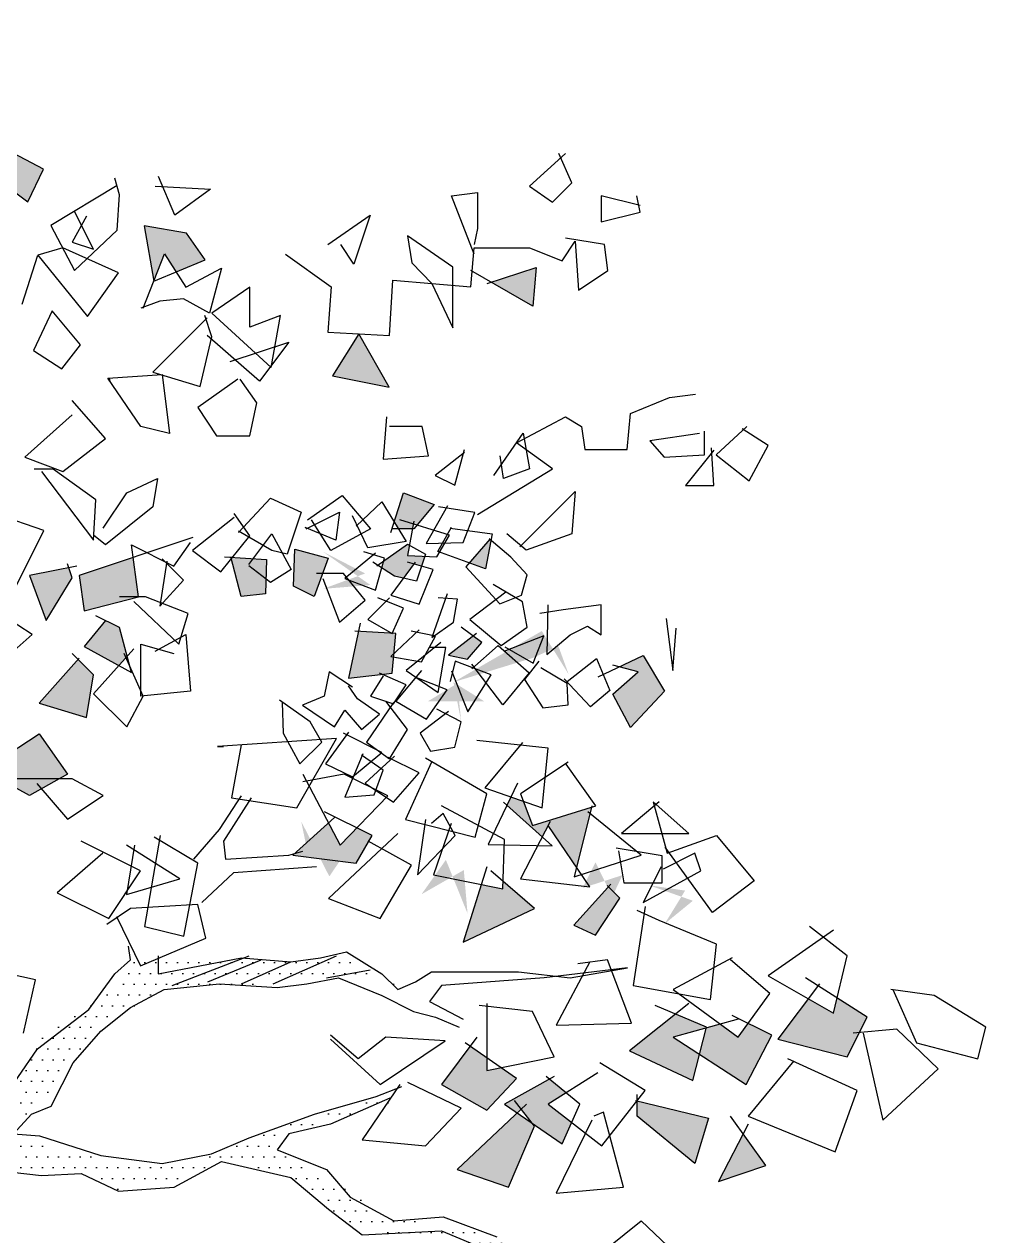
# Model space of a CAD drawing. Header units: centimetres. Extents: x -69 to 250, y -7 to 374.
# Drawn here: x 161.6 to 246.4, y 262.1 to 369 of the extents above; entities that cross this region are included whole.
import ezdxf

# ---------------------------------------------------------------- set-up
doc = ezdxf.new("R2010")
doc.units = ezdxf.units.CM
doc.header["$MEASUREMENT"] = 0

msp = doc.modelspace()

# ---------------------------------------------------------------- hatches: boundary and pattern name
at = {"linetype": 'Continuous'}
h = msp.add_hatch(color=256, dxfattribs=at)
h.paths.add_polyline_path([(175.87, 350.58), (172.13, 351.2), (172.99, 346.33), (173.93, 348.73), (174.95, 347.15), (177.5, 348.21)])
h.paths.add_polyline_path([(191.05, 341.67), (188.74, 337.97), (193.74, 336.97)])
h.paths.add_polyline_path([(121.02, 360.25), (115.09, 360.03), (115.12, 359.44), (118.51, 357.75)])
h.paths.add_polyline_path([(108.94, 368.23), (105.55, 367.43), (108.17, 364.43)])
h.paths.add_polyline_path([(105.39, 348.89), (103.02, 348.89), (104.74, 346.83)])
h.paths.add_polyline_path([(90.7, 346.28), (90.19, 346.22), (90.01, 345.9), (89.88, 346.18), (85.45, 345.67), (87.73, 342.03), (90.7, 343.85)])
h.paths.add_polyline_path([(130.81, 334.03), (127.38, 332.8), (129.89, 331.06), (131.72, 332.32)])
h.paths.add_polyline_path([(144.56, 323.9), (142.4, 321.74), (145.27, 320.59), (145.84, 320.59)])
h.paths.add_polyline_path([(197.72, 326.63), (195.01, 327.64), (194.18, 325.08), (194.54, 324.49), (195.79, 324.49), (195.87, 324.91), (196.19, 324.81)])
h.paths.add_polyline_path([(195.9, 321.39), (196.58, 321.18), (196.87, 322.05), (195.35, 322.12), (195.52, 323.03), (195.35, 323.13), (193.25, 321.65), (193.08, 321.05), (194.22, 320.31), (194.99, 320.13)])
h.paths.add_polyline_path([(140.52, 364.81), (138.4, 361.44), (140.65, 360.56)])
h.paths.add_polyline_path([(136.28, 366.18), (134.28, 369), (131.66, 365.31), (135.4, 363.56)])
h.paths.add_polyline_path([(163.26, 356.2), (160.47, 357.68), (159.01, 355.45), (161.88, 353.33)])
h.paths.add_polyline_path([(188.35, 321.89), (185.42, 322.68), (185.3, 319.41), (187.11, 318.51)])
h.paths.add_polyline_path([(182.93, 321.78), (179.91, 321.96), (179.81, 321.84), (180.67, 318.51), (182.82, 318.73)])
h.paths.add_polyline_path([(171.16, 321.94), (166.41, 320.36), (166.83, 317.23), (171.63, 318.48)])
h.paths.add_polyline_path([(165.79, 320.15), (165.49, 321.05), (162.03, 320.36), (163.49, 316.39)])
h.paths.add_polyline_path([(159.31, 329.96), (155.36, 329.75), (159.31, 325.99)])
h.paths.add_polyline_path([(206.7, 347.55), (202.74, 346.23), (206.41, 344.11)])
h.paths.add_polyline_path([(202.72, 323.47), (202.62, 323.56), (200.81, 321.46), (202.22, 320.94)])
h = msp.add_hatch(color=256, dxfattribs=at)
h.paths.add_polyline_path([(152.84, 316.81), (155.55, 314.73), (157.43, 317.23), (155.96, 318.83)])
h.paths.add_polyline_path([(115.39, 309.36), (114.67, 306.31), (118.66, 304.12), (119.26, 306.91)])
h.paths.add_polyline_path([(112.97, 321.01), (111.48, 318.53), (111.6, 318.5), (111.46, 317.99), (113.65, 316.21), (114.47, 317.6), (114.46, 318.04), (114.57, 318.14)])
h.paths.add_polyline_path([(158.27, 303.38), (158.69, 303.25), (159.75, 302.19), (162.03, 300.96), (165.37, 302.83), (162.86, 306.38)])
h = msp.add_hatch(color=256, dxfattribs=at)
h.paths.add_polyline_path([(201.9, 314.45), (201.15, 315.01), (198.96, 313.32), (200.65, 312.98)])
h.paths.add_polyline_path([(188.39, 298.53), (185.24, 295.68), (190.83, 294.99), (192.23, 297.43), (190.91, 298.09), (189.43, 296.56)])
h.paths.add_polyline_path([(206.54, 290.97), (203.78, 293.36), (203.75, 292.72), (201.87, 293.1), (200.26, 288.01)])
h.paths.add_polyline_path([(214.09, 291.89), (213.08, 292.89), (210.02, 289.52), (211.94, 288.62)])
h.paths.add_polyline_path([(211.58, 299.93), (206.37, 298.3), (205.56, 300.45), (204.48, 300.83), (204.12, 300.08), (207.24, 297.29), (207.76, 298.31), (210.25, 294.63)])
h.paths.add_polyline_path([(216.13, 313.31), (214.02, 312.3), (215.7, 311.85), (213.47, 309.88), (215.01, 306.96), (218.02, 310.14)])
h.paths.add_polyline_path([(194.33, 315.24), (194, 315.26), (193.99, 315.24), (193.95, 315.26), (191.03, 315.44), (190.16, 311.29), (193.99, 311.74), (194.13, 313.16), (193.88, 313.21), (194.16, 313.47)])
h.paths.add_polyline_path([(167.66, 311.6), (166.31, 312.95), (162.86, 309.09), (167.04, 307.84)])
h.paths.add_polyline_path([(169.96, 315.77), (168.71, 316.39), (166.83, 314.1), (169.89, 312.42), (170.63, 313.24)])
h.paths.add_polyline_path([(209.34, 274.71), (207.87, 275.91), (203.92, 273.7), (205.03, 272.94), (205.39, 273.28), (206.36, 272.03), (208.99, 270.21), (209.84, 272.09), (207.77, 273.7)])
h.paths.add_polyline_path([(221.11, 278.11), (218.77, 279.63), (221.72, 280.44), (221.73, 280.51), (218.99, 281.67), (214.92, 278.41), (220.51, 275.8)])
h.paths.add_polyline_path([(235.88, 281.38), (233.23, 283.08), (232.91, 281.73), (230.68, 283.01), (228.02, 279.46), (234.13, 277.89)])
h = msp.add_hatch(dxfattribs=at)
h.set_pattern_fill('DOTS', color=256, scale=15.24, style=0)
h.set_pattern_definition([(0, (-60.2102, -1.4464), (0.47625, 0.9525), [0, -0.9525])])
edge = h.paths.add_edge_path()
edge.add_line((143.84, 274.52), (146.8, 273.62))
edge.add_line((146.8, 273.62), (144.87, 270.92))
edge.add_line((144.87, 270.92), (143.06, 268.34))
edge.add_line((143.06, 268.34), (142.04, 265))
edge.add_line((142.04, 265), (145.25, 264.49))
edge.add_line((145.25, 264.49), (150.53, 268.34))
edge.add_line((150.53, 268.34), (155.93, 272.2))
edge.add_line((155.93, 272.2), (159.92, 273.74))
edge.add_line((159.92, 273.74), (163.14, 279.79))
edge.add_line((163.14, 279.79), (169.96, 284.16))
edge.add_line((169.96, 284.16), (170.73, 286.47))
edge.add_line((170.73, 286.47), (173.95, 286.22))
edge.add_line((173.95, 286.22), (180.38, 286.34))
edge.add_line((180.38, 286.34), (190.68, 286.34))
edge.add_line((190.68, 286.34), (194.66, 284.16))
edge.add_line((194.66, 284.16), (189.77, 285.06))
edge.add_line((189.77, 285.06), (181.93, 284.29))
edge.add_line((181.93, 284.29), (174.33, 283.77))
edge.add_line((174.33, 283.77), (167.77, 280.56))
edge.add_line((167.77, 280.56), (164.43, 275.16))
edge.add_line((164.43, 275.16), (160.95, 272.07))
edge.add_line((160.95, 272.07), (160.31, 270.66))
edge.add_line((160.31, 270.66), (170.47, 268.47))
edge.add_line((170.47, 268.47), (177.81, 269.12))
edge.add_line((177.81, 269.12), (185.01, 272.2))
edge.add_line((185.01, 272.2), (195.05, 274.9))
edge.add_line((195.05, 274.9), (193.38, 273.62))
edge.add_line((193.38, 273.62), (184.5, 271.17))
edge.add_line((184.5, 271.17), (183.73, 269.63))
edge.add_line((183.73, 269.63), (190.03, 266.16))
edge.add_line((190.03, 266.16), (193.63, 263.59))
edge.add_line((193.63, 263.59), (200.97, 262.94))
edge.add_line((200.97, 262.94), (207.92, 259.47))
edge.add_line((207.92, 259.47), (208.18, 257.8))
edge.add_line((208.18, 257.8), (198.52, 262.3))
edge.add_line((198.52, 262.3), (191.06, 262.43))
edge.add_line((191.06, 262.43), (184.37, 267.7))
edge.add_line((184.37, 267.7), (178.97, 268.6))
edge.add_line((178.97, 268.6), (174.33, 266.41))
edge.add_line((174.33, 266.41), (169.19, 266.16))
edge.add_line((169.19, 266.16), (166.1, 268.09))
edge.add_line((166.1, 268.09), (159.15, 267.83))
edge.add_line((159.15, 267.83), (155.8, 268.6))
edge.add_line((155.8, 268.6), (148.86, 263.33))
edge.add_line((148.86, 263.33), (143.58, 258.57))
edge.add_line((143.58, 258.57), (138.56, 255.23))
edge.add_line((138.56, 255.23), (136.37, 253.43))
edge.add_line((136.37, 253.43), (132.77, 247.26))
edge.add_line((132.77, 247.26), (136.24, 246.87))
edge.add_line((136.24, 246.87), (141.13, 246.49))
edge.add_line((141.13, 246.49), (145.9, 243.14))
edge.add_line((145.9, 243.14), (151.17, 241.86))
edge.add_line((151.17, 241.86), (155.55, 241.86))
edge.add_line((155.55, 241.86), (151.81, 240.06))
edge.add_line((151.81, 240.06), (140.62, 242.5))
edge.add_line((140.62, 242.5), (134.83, 244.04))
edge.add_line((134.83, 244.04), (126.47, 241.98))
edge.add_line((126.47, 241.98), (128.01, 245.46))
edge.add_line((128.01, 245.46), (126.08, 247.13))
edge.add_line((126.08, 247.13), (128.78, 250.09))
edge.add_line((128.78, 250.09), (129.81, 254.2))
edge.add_line((129.81, 254.2), (135.09, 257.41))
edge.add_line((135.09, 257.41), (138.56, 261.27))
edge.add_line((138.56, 261.27), (138.3, 266.41))
edge.add_line((138.3, 266.41), (141.26, 270.53))
edge.add_line((141.26, 270.53), (140.49, 272.59))
edge.add_line((140.49, 272.59), (137.53, 272.07))
edge.add_line((137.53, 272.07), (135.34, 276.06))
edge.add_line((135.34, 276.06), (138.69, 277.22))
edge.add_line((138.69, 277.22), (139.85, 274.9))
edge.add_line((139.85, 274.9), (142.81, 273.87))
edge.add_line((142.81, 273.87), (143.97, 272.33))
edge.add_line((143.97, 272.33), (145.25, 274.13))
edge.add_line((145.25, 274.13), (147.44, 273.23))
edge.add_line((147.44, 273.23), (146.02, 272.2))
h = msp.add_hatch(color=256, dxfattribs=at)
h.paths.add_polyline_path([(202.35, 276.67), (202.35, 277.78), (200.86, 278.81), (198.34, 275.45), (202.35, 273.18), (204.97, 275.97), (203.59, 276.92)])
h.paths.add_polyline_path([(215.62, 274.01), (215.62, 272.66), (220.69, 268.47), (221.91, 272.48)])
h.paths.add_polyline_path([(227.5, 279.81), (225.41, 280.85), (224.53, 279.63), (222.96, 280.78), (221.72, 280.44), (221.11, 278.11), (225.23, 275.45)])
h.paths.add_polyline_path([(222.78, 266.9), (226.97, 268.29), (224.95, 271.09)])
h.paths.add_polyline_path([(199.73, 267.95), (204.27, 266.38), (206.54, 271.78), (206.36, 272.03), (205.03, 272.94)])

# ---------------------------------------------------------------- linework, layer by layer
for p, q in [((163.26, 356.2), (159.51, 358.19)), ((209.28, 357.59), (206.12, 354.72)), ((209.85, 355.01), (208.7, 357.59)), ((161.88, 353.33), (163.26, 356.2)), ((159.01, 355.45), (161.88, 353.33)), ((169.96, 353.95), (169.54, 355.41)), ((174.83, 352.14), (173.4, 355.58)), ((208.13, 353.29), (209.85, 355.01)), ((169.75, 354.78), (163.91, 351.24)), ((169.75, 350.82), (169.96, 353.95)), ((173.11, 354.72), (177.99, 354.44)), ((177.99, 354.44), (174.83, 352.14)), ((199.23, 353.86), (201.53, 354.15)), ((201.24, 348.7), (199.23, 353.86)), ((201.53, 354.15), (201.53, 350.99)), ((206.12, 354.72), (208.13, 353.29)), ((215.88, 353), (212.44, 353.86)), ((212.44, 353.86), (212.44, 351.57)), ((215.88, 352.43), (215.59, 353.86)), ((167.04, 352.07), (165.79, 349.78)), ((167.66, 349.15), (165.99, 352.49)), ((188.32, 349.56), (192.06, 352.14)), ((192.06, 352.14), (190.62, 347.84)), ((212.44, 351.57), (215.88, 352.43)), ((163.91, 351.24), (165.99, 347.27)), ((165.99, 347.27), (169.75, 350.82)), ((175.87, 350.58), (172.13, 351.2)), ((172.13, 351.2), (172.99, 346.33)), ((201.53, 350.99), (201.24, 349.56)), ((165.79, 349.78), (167.66, 349.15)), ((177.5, 348.21), (175.87, 350.58)), ((195.36, 350.33), (195.74, 347.96)), ((199.36, 347.58), (195.36, 350.33)), ((208.99, 348.13), (210.14, 349.85)), ((212.72, 349.56), (209.28, 350.13)), ((210.14, 349.85), (210.43, 345.54)), ((161.38, 344.3), (162.75, 348.63)), ((164.95, 349.26), (162.75, 348.63)), ((162.75, 348.63), (167.13, 343.22)), ((169.88, 347.08), (164.95, 349.26)), ((172.05, 343.94), (173.93, 348.73)), ((173.93, 348.73), (175.81, 345.81)), ((184.59, 348.7), (188.61, 345.83)), ((190.62, 347.84), (189.47, 349.56)), ((200.95, 345.83), (201.24, 349.27)), ((201.24, 349.27), (206.12, 349.27)), ((206.12, 349.27), (208.99, 348.13)), ((213.01, 347.27), (212.72, 349.56)), ((172.99, 346.33), (177.5, 348.21)), ((175.81, 345.81), (178.94, 347.48)), ((178.94, 347.48), (177.9, 343.52)), ((195.74, 347.96), (197.51, 346.12)), ((199.36, 342.22), (199.36, 347.58)), ((202.39, 346.12), (206.7, 347.55)), ((206.7, 347.55), (206.41, 344.11)), ((167.13, 343.22), (169.88, 347.08)), ((193.78, 341.53), (194.06, 346.41)), ((194.06, 346.41), (200.95, 345.83)), ((206.41, 344.11), (200.95, 347.27)), ((210.43, 345.54), (213.01, 347.27)), ((181.45, 345.81), (178.1, 343.52)), ((181.45, 342.27), (181.45, 345.81)), ((188.61, 345.83), (188.32, 341.82)), ((197.51, 346.12), (199.36, 342.22)), ((173.51, 344.56), (171.84, 343.94)), ((175.6, 344.77), (173.51, 344.56)), ((177.9, 343.52), (175.6, 344.77)), ((164.01, 343.71), (162.38, 340.22)), ((166.51, 340.72), (164.01, 343.71)), ((178.1, 341.43), (177.48, 343.31)), ((178.1, 343.52), (183.32, 338.72)), ((184.16, 343.31), (181.45, 342.27)), ((183.32, 338.72), (184.16, 343.31)), ((177.69, 343.1), (172.88, 338.3)), ((177.06, 337.05), (178.1, 341.43)), ((182.3, 337.51), (177.7, 341.53)), ((188.32, 341.82), (193.78, 341.53)), ((191.05, 341.67), (188.74, 337.97)), ((193.74, 336.97), (191.05, 341.67)), ((162.38, 340.22), (164.88, 338.6)), ((164.88, 338.6), (166.51, 340.72)), ((179.71, 339.23), (184.88, 340.96)), ((184.88, 340.96), (182.3, 337.51)), ((168.92, 337.76), (173.72, 338.09)), ((172.88, 338.3), (177.06, 337.05)), ((173.72, 338.09), (174.35, 332.88)), ((188.74, 337.97), (193.74, 336.97)), ((171.84, 333.5), (168.92, 337.76)), ((169.13, 337.47), (169.08, 337.77)), ((180.4, 337.68), (176.85, 335.17)), ((182.07, 335.59), (180.61, 337.68)), ((168.71, 332.46), (165.79, 335.8)), ((215.02, 334.64), (218.46, 336.08)), ((218.46, 336.08), (220.76, 336.37)), ((176.85, 335.17), (178.52, 332.67)), ((181.45, 332.67), (182.07, 335.59)), ((214.73, 331.49), (215.02, 334.64)), ((165.79, 334.55), (161.61, 330.79)), ((193.49, 334.36), (193.2, 330.63)), ((204.97, 332.06), (209.28, 334.36)), ((209.28, 334.36), (210.71, 333.5)), ((174.35, 332.88), (171.84, 333.5)), ((178.52, 332.67), (181.45, 332.67)), ((196.65, 333.5), (193.78, 333.5)), ((197.22, 330.92), (196.65, 333.5)), ((202.96, 329.19), (205.55, 332.92)), ((205.55, 332.92), (206.12, 329.77)), ((210.71, 333.5), (211, 331.49)), ((221.12, 332.88), (216.73, 332.25)), ((221.54, 331), (221.54, 333.09)), ((225.29, 333.5), (222.58, 331)), ((227.17, 331.83), (224.88, 333.29)), ((164.95, 329.54), (168.71, 332.46)), ((199.52, 328.33), (200.38, 331.49)), ((208.13, 329.77), (204.97, 332.06)), ((211, 331.49), (214.73, 331.49)), ((216.73, 332.25), (217.99, 330.79)), ((222.37, 331.42), (219.87, 328.29)), ((222.37, 328.29), (222.16, 331.63)), ((225.5, 328.7), (227.17, 331.83)), ((161.61, 330.79), (164.95, 329.54)), ((193.2, 330.63), (197.22, 330.92)), ((200.38, 331.2), (197.8, 329.19)), ((203.82, 328.91), (203.54, 330.92)), ((217.99, 330.79), (221.54, 331)), ((222.58, 331), (225.5, 328.7)), ((164.11, 329.75), (162.44, 329.75)), ((163.07, 329.54), (167.66, 323.49)), ((167.87, 327.04), (164.11, 329.75)), ((201.53, 325.75), (208.13, 329.77)), ((206.12, 329.77), (203.82, 328.91)), ((170.59, 327.66), (173.3, 328.91)), ((173.3, 328.91), (172.88, 326.41)), ((197.8, 329.19), (199.52, 328.33)), ((219.87, 328.29), (222.37, 328.29)), ((168.5, 324.53), (170.59, 327.66)), ((180.45, 324.15), (183.27, 327.19)), ((183.27, 327.19), (185.98, 325.95)), ((186.54, 325.28), (189.59, 327.42)), ((189.59, 327.42), (192.08, 324.49)), ((193.88, 324.15), (195.01, 327.64)), ((195.01, 327.64), (197.72, 326.63)), ((205.26, 322.88), (210.14, 327.76)), ((210.14, 327.76), (209.85, 324.03)), ((167.66, 323.49), (167.87, 327.04)), ((172.88, 326.41), (168.71, 323.07)), ((190.83, 324.71), (193.09, 326.85)), ((193.09, 326.85), (195.24, 323.36)), ((197.72, 326.63), (195.91, 324.49)), ((198.88, 326.52), (196.99, 323.17)), ((201.28, 325.92), (198.1, 326.43)), ((163.28, 324.32), (159.1, 325.78)), ((180.08, 325.49), (176.39, 322.57)), ((181.45, 323.86), (180.08, 325.83)), ((185.98, 325.95), (184.74, 322.23)), ((186.43, 324.49), (189.37, 325.95)), ((188.58, 322.57), (186.88, 325.28)), ((189.37, 325.95), (189.03, 323.47)), ((191.85, 322.79), (190.5, 325.61)), ((199.07, 323.92), (194.67, 325.28)), ((195.91, 325.16), (195.35, 322.12)), ((200.25, 323.26), (201.28, 325.92)), ((160.57, 318.9), (163.28, 324.32)), ((183.38, 322.57), (180.45, 324.26)), ((181.35, 321.33), (183.38, 324.03)), ((183.38, 324.03), (185.08, 320.88)), ((189.03, 323.47), (186.32, 324.6)), ((192.08, 324.49), (188.58, 322.57)), ((195.91, 324.49), (193.99, 324.49)), ((197.95, 322), (199.07, 323.92)), ((198.02, 322.49), (199.22, 324.63)), ((199.13, 324.55), (202.83, 324.03)), ((202.83, 324.03), (202.22, 320.94)), ((205.83, 322.6), (204.11, 324.03)), ((209.85, 324.03), (205.83, 322.6)), ((176.43, 323.7), (166.41, 320.36)), ((168.71, 323.07), (167.66, 323.91)), ((171.63, 318.48), (171.01, 323.07)), ((171.01, 323.07), (174.76, 321.19)), ((174.76, 321.19), (176.23, 323.28)), ((178.88, 320.69), (181.45, 323.86)), ((195.24, 323.36), (191.85, 322.79)), ((192.64, 321.21), (195.35, 323.13)), ((195.35, 323.13), (196.93, 322.23)), ((196.99, 323.17), (200.25, 323.26)), ((202.65, 323.6), (200.51, 321.12)), ((204.46, 321.97), (202.57, 323.6)), ((175.6, 319.94), (173.72, 321.82)), ((176.39, 322.57), (178.88, 320.69)), ((179.21, 322), (182.93, 321.78)), ((180.67, 318.51), (179.77, 322)), ((182.93, 321.78), (182.82, 318.73)), ((184.74, 322.23), (183.38, 322.57)), ((185.3, 319.41), (185.42, 322.68)), ((185.42, 322.68), (188.35, 321.89)), ((188.35, 321.89), (187.11, 318.51)), ((192.53, 322.34), (189.82, 320.09)), ((193.32, 321.89), (191.51, 322.46)), ((192.53, 319.07), (193.32, 321.89)), ((195.35, 322.12), (197.95, 322)), ((196.93, 322.23), (196.14, 319.86)), ((202.22, 320.94), (198.02, 322.49)), ((205.92, 320.43), (204.46, 321.97)), ((166.2, 321.19), (162.03, 320.36)), ((165.79, 320.15), (165.37, 321.4)), ((174.14, 321.61), (173.51, 317.65)), ((183.27, 319.75), (181.35, 321.21)), ((185.08, 320.88), (183.27, 319.75)), ((194.22, 320.31), (192.3, 321.55)), ((196.03, 321.55), (193.88, 318.62)), ((197.61, 320.88), (195.35, 321.55)), ((196.37, 317.83), (197.61, 320.88)), ((200.51, 321.12), (203.51, 317.86)), ((162.03, 320.36), (163.49, 316.39)), ((163.49, 316.39), (165.79, 320.15)), ((166.41, 320.36), (166.83, 317.23)), ((173.51, 317.65), (175.6, 319.94)), ((189.71, 320.54), (187.33, 320.54)), ((187.9, 320.09), (189.37, 316.25)), ((191.62, 318.17), (189.71, 320.54)), ((189.82, 320.09), (192.53, 319.07)), ((196.14, 319.86), (194.22, 320.31)), ((205.4, 318.63), (205.92, 320.43)), ((182.82, 318.73), (180.67, 318.51)), ((187.11, 318.51), (185.3, 319.41)), ((193.88, 318.62), (196.37, 317.83)), ((198.85, 318.73), (197.49, 314.9)), ((204.03, 318.89), (200.85, 316.48)), ((205.49, 318.03), (202.91, 319.57)), ((203.51, 317.86), (205.4, 318.63)), ((166.83, 317.23), (171.63, 318.48)), ((172.26, 318.48), (169.96, 318.48)), ((171.21, 318.06), (175.18, 314.31)), ((176.02, 317.02), (172.26, 318.48)), ((189.37, 316.25), (191.62, 318.17)), ((193.77, 318.39), (191.85, 316.48)), ((195.01, 317.49), (192.75, 318.39)), ((199.75, 318.28), (198.06, 318.39)), ((199.41, 316.25), (199.75, 318.28)), ((205.92, 315.8), (205.49, 318.03)), ((207.72, 317.77), (207.63, 313.4)), ((212.44, 317.77), (209.09, 317.34)), ((212.44, 315.11), (212.44, 317.77)), ((162.24, 315.14), (159.73, 316.81)), ((169.96, 315.77), (167.87, 316.81)), ((175.18, 314.31), (176.02, 317.02)), ((191.85, 316.48), (193.99, 315.24)), ((193.99, 315.24), (195.01, 317.49)), ((200.85, 316.48), (203.6, 314.17)), ((209.09, 317.34), (207.03, 317)), ((218.18, 316.57), (218.75, 311.98)), ((168.71, 316.39), (166.83, 314.1)), ((171.01, 311.8), (169.96, 315.77)), ((191.17, 316.14), (190.16, 311.29)), ((194.33, 315.24), (190.72, 315.46)), ((196.37, 315.57), (193.88, 313.21)), ((197.83, 315.01), (195.69, 315.46)), ((197.49, 314.9), (199.41, 316.25)), ((201.9, 314.45), (200.09, 315.8)), ((203.6, 314.17), (205.92, 315.8)), ((209.69, 315.11), (211.24, 315.88)), ((211.24, 315.88), (212.44, 315.11)), ((218.75, 311.98), (219.04, 315.71)), ((160.15, 313.26), (162.24, 315.14)), ((171.84, 309.72), (171.84, 314.31)), ((171.84, 314.31), (174.76, 313.47)), ((173.09, 313.68), (175.81, 315.14)), ((175.81, 315.14), (176.23, 310.14)), ((193.99, 311.74), (194.33, 315.24)), ((198.28, 314.45), (195.24, 311.97)), ((196.59, 312.75), (197.83, 315.01)), ((201.44, 315.24), (198.96, 313.32)), ((200.65, 312.98), (201.9, 314.45)), ((207.37, 315.03), (203.86, 313.65)), ((206.43, 312.63), (207.37, 315.03)), ((207.63, 313.4), (209.69, 315.11)), ((167.66, 311.6), (165.79, 313.47)), ((166.83, 314.1), (171.01, 311.8)), ((171.21, 313.89), (167.66, 309.93)), ((172.05, 309.72), (170.38, 313.47)), ((198.74, 314), (197.27, 314)), ((198.06, 310.05), (198.74, 314)), ((198.96, 313.32), (200.65, 312.98)), ((201.02, 312.11), (203.34, 314.17)), ((203.34, 314.17), (206.09, 311.77)), ((203.94, 314.08), (206.43, 312.63)), ((212.18, 311.42), (216.13, 313.31)), ((216.13, 313.31), (218.02, 310.14)), ((166.41, 313.06), (162.86, 309.09)), ((193.88, 313.21), (196.59, 312.75)), ((199.56, 312.8), (199.13, 311)), ((202.74, 311.6), (199.56, 312.8)), ((203.77, 308.94), (201.02, 312.54)), ((206.95, 312.8), (205.66, 311.17)), ((209.43, 310.82), (207.12, 312.2)), ((209.43, 311), (212.01, 313.05)), ((212.01, 313.05), (213.21, 310.22)), ((215.7, 311.85), (213.47, 312.45)), ((167.04, 307.84), (167.66, 311.6)), ((188.46, 311.85), (188.01, 309.71)), ((190.5, 310.5), (188.46, 311.85)), ((190.16, 311.29), (193.99, 311.74)), ((193.2, 311.51), (192.08, 309.71)), ((195.24, 310.72), (192.87, 311.74)), ((196.59, 311.97), (194.33, 309.26)), ((195.24, 311.97), (198.06, 310.05)), ((198.85, 310.27), (196.03, 311.4)), ((199.22, 311.94), (200.68, 308.34)), ((200.68, 308.34), (202.74, 311.6)), ((206.09, 311.77), (203.77, 308.94)), ((205.66, 311.17), (207.29, 308.68)), ((211.49, 308.77), (209.18, 311.25)), ((213.47, 309.88), (215.7, 311.85)), ((176.23, 310.14), (171.84, 309.72)), ((190.95, 309.48), (190.16, 310.61)), ((194.11, 309.03), (195.24, 310.72)), ((197.04, 307.68), (198.85, 310.27)), ((209.52, 308.94), (209.43, 310.82)), ((213.21, 310.22), (211.49, 308.77)), ((218.02, 310.14), (215.01, 306.96)), ((162.86, 309.09), (167.04, 307.84)), ((167.66, 309.93), (170.59, 307.01)), ((170.59, 307.01), (172.05, 309.72)), ((186.77, 307.45), (184.06, 309.37)), ((184.29, 309.15), (184.4, 306.44)), ((188.01, 309.71), (186.09, 308.92)), ((192.87, 308.13), (190.95, 309.48)), ((194.11, 309.15), (191.74, 305.65)), ((192.08, 309.71), (194.11, 309.03)), ((195.35, 306.78), (193.43, 309.26)), ((194.33, 309.26), (197.04, 307.68)), ((215.01, 306.96), (213.47, 309.88)), ((186.09, 308.92), (188.91, 307)), ((188.91, 307), (189.82, 308.47)), ((189.82, 308.47), (191.29, 306.78)), ((191.29, 306.78), (192.87, 308.13)), ((198.96, 308.36), (196.48, 306.44)), ((200.09, 307.45), (197.95, 308.58)), ((207.29, 308.68), (209.52, 308.94)), ((187.79, 305.65), (186.77, 307.45)), ((199.53, 305.2), (200.09, 307.45)), ((157.43, 302.83), (162.86, 306.38)), ((162.86, 306.38), (165.37, 302.83)), ((189.08, 305.98), (178.61, 305.28)), ((184.4, 306.44), (185.87, 303.73)), ((185.59, 299.87), (189.08, 305.98)), ((190.16, 306.55), (188.12, 303.73)), ((193.09, 304.75), (189.71, 306.44)), ((193.77, 304.18), (195.35, 306.78)), ((196.48, 306.44), (197.38, 304.86)), ((207.77, 305.11), (201.48, 305.8)), ((178.61, 305.28), (179.13, 305.28)), ((180.68, 305.42), (179.83, 300.74)), ((185.87, 303.73), (187.79, 305.65)), ((190.5, 302.6), (193.09, 304.75)), ((191.74, 305.65), (193.77, 304.18)), ((197.38, 304.86), (199.53, 305.2)), ((205.5, 305.63), (202.18, 301.62)), ((207.24, 299.87), (207.77, 305.11)), ((162.03, 300.96), (157.02, 303.67)), ((188.12, 303.73), (190.5, 302.6)), ((191.4, 304.63), (189.82, 300.8)), ((193.2, 303.17), (191.29, 304.52)), ((194.22, 304.41), (191.62, 302.04)), ((196.37, 302.94), (193.66, 304.3)), ((197.46, 303.88), (195.19, 298.83)), ((202.35, 301.09), (196.94, 304.23)), ((209.51, 303.88), (205.32, 301.09)), ((211.96, 300.05), (209.34, 303.71)), ((165.37, 302.83), (162.03, 300.96)), ((186.12, 302.84), (189.43, 296.56)), ((189.78, 302.84), (186.12, 302.14)), ((193.62, 300.92), (189.78, 302.84)), ((192.41, 301.02), (193.2, 303.17)), ((194.11, 300.35), (196.37, 302.94)), ((165.79, 302.42), (160.57, 302.42)), ((162.65, 302), (165.37, 298.87)), ((168.5, 300.96), (165.79, 302.42)), ((191.62, 302.04), (194.11, 300.35)), ((202.18, 301.62), (207.24, 299.87)), ((205.06, 302.04), (202.46, 296.63)), ((165.37, 298.87), (168.5, 300.96)), ((178.78, 297.95), (180.35, 300.4)), ((181.58, 300.74), (179.13, 296.91)), ((179.83, 300.74), (185.59, 299.87)), ((180.35, 300.4), (180.7, 300.92)), ((189.43, 296.56), (193.62, 300.92)), ((189.82, 300.8), (192.41, 301.02)), ((201.31, 297.26), (202.35, 301.09)), ((205.32, 301.09), (206.37, 298.3)), ((217.54, 300.4), (214.23, 297.6)), ((217.02, 300.4), (218.24, 295.86)), ((220.16, 297.6), (217.02, 300.4)), ((192.23, 297.43), (188.04, 299.52)), ((198.51, 299.35), (197.46, 298.48)), ((203.92, 297.08), (198.34, 300.05)), ((199.56, 297.43), (198.51, 299.35)), ((208.1, 296.51), (203.82, 300.35)), ((206.37, 298.3), (211.96, 300.05)), ((211.61, 300.05), (210.04, 293.77)), ((215.97, 295.68), (211.26, 299.52)), ((188.91, 299), (185.24, 295.68)), ((195.19, 298.83), (201.31, 297.26)), ((196.94, 298.83), (196.24, 293.94)), ((199.21, 298.48), (197.64, 293.94)), ((207.94, 298.65), (205.32, 293.59)), ((211.43, 292.89), (207.77, 298.3)), ((173.54, 297.43), (172.15, 289.4)), ((176.86, 294.99), (173.02, 297.26)), ((176.51, 295.34), (178.78, 297.95)), ((194.5, 297.6), (188.39, 291.85)), ((190.83, 294.99), (192.23, 297.43)), ((196.24, 293.94), (199.56, 297.43)), ((214.23, 297.6), (220.16, 297.6)), ((218.24, 295.86), (222.61, 297.43)), ((222.61, 297.43), (225.92, 293.42)), ((171.8, 294.29), (166.56, 296.91)), ((171.28, 296.56), (170.58, 292.2)), ((175.29, 293.59), (170.58, 296.56)), ((179.13, 296.91), (179.31, 295.34)), ((195.72, 294.81), (191.88, 296.91)), ((202.46, 296.63), (208.1, 296.51)), ((203.75, 292.72), (203.92, 297.08)), ((217.81, 295.61), (213.75, 296.29)), ((222.26, 290.63), (218.07, 296.38)), ((168.48, 295.86), (164.47, 292.37)), ((179.31, 295.34), (184.89, 295.68)), ((184.89, 295.68), (186.12, 296.03)), ((185.24, 295.68), (190.83, 294.99)), ((210.04, 293.77), (215.97, 295.68)), ((213.97, 296.06), (214.43, 293.24)), ((217.81, 293.24), (217.81, 295.61)), ((220.69, 295.86), (217.89, 294.46)), ((221.21, 294.29), (220.69, 295.86)), ((169.01, 290.1), (171.8, 294.29)), ((175.64, 288.53), (176.86, 294.99)), ((180.01, 294.11), (177.21, 291.5)), ((187.34, 294.64), (180.01, 294.11)), ((192.93, 290.1), (195.72, 294.81)), ((202.35, 294.64), (200.26, 288.01)), ((206.54, 290.97), (202.7, 294.29)), ((217.72, 294.64), (216.15, 291.5)), ((216.15, 291.5), (221.21, 294.29)), ((170.58, 292.2), (175.29, 293.59)), ((197.64, 293.94), (203.75, 292.72)), ((205.32, 293.59), (211.43, 292.89)), ((213.3, 293.13), (210.02, 289.52)), ((214.09, 291.89), (212.96, 293.02)), ((214.43, 293.24), (217.81, 293.24)), ((225.92, 293.42), (222.26, 290.63)), ((164.47, 292.37), (169.01, 290.1)), ((188.39, 291.85), (192.93, 290.1)), ((211.94, 288.62), (214.09, 291.89)), ((170.93, 290.97), (168.83, 289.58)), ((176.86, 291.32), (170.93, 290.97)), ((177.56, 288.36), (176.86, 291.32)), ((200.26, 288.01), (206.54, 290.97)), ((216.32, 291.15), (215.27, 284.17)), ((217.54, 289.93), (215.62, 290.8)), ((169.7, 290.28), (171.8, 285.91)), ((222.61, 287.83), (217.54, 289.93)), ((172.15, 289.4), (175.64, 288.53)), ((210.02, 289.52), (211.94, 288.62)), ((232.91, 289.06), (227.15, 285.04)), ((234.13, 286.79), (230.81, 289.4)), ((170.93, 286.44), (170.75, 287.66)), ((171.8, 285.91), (177.56, 288.36)), ((222.08, 282.95), (222.61, 287.83)), ((173.37, 286.79), (173.37, 285.22)), ((174.59, 284.17), (181.4, 286.79)), ((177.04, 285.91), (180.7, 286.61)), ((180.7, 286.61), (185.07, 286.26)), ((183.5, 284.34), (189.08, 286.79)), ((185.07, 286.26), (187.69, 286.61)), ((187.69, 286.61), (189.96, 287.14)), ((189.96, 287.14), (193.1, 285.22)), ((224, 286.61), (218.77, 283.82)), ((232.91, 281.73), (234.13, 286.79)), ((162.55, 284.69), (154.51, 286.44)), ((169.53, 285.22), (170.93, 286.44)), ((173.37, 285.22), (177.04, 285.91)), ((177.74, 284.52), (182.45, 286.44)), ((180.7, 284.34), (185.07, 286.26)), ((188.21, 284.87), (192.05, 285.57)), ((214.75, 285.74), (207.42, 284.87)), ((211.43, 286.26), (208.46, 280.68)), ((209.69, 284.87), (214.75, 285.74)), ((213, 286.44), (210.38, 286.09)), ((215.1, 280.86), (213, 286.44)), ((227.32, 283.47), (223.83, 286.44)), ((161.5, 279.98), (162.55, 284.69)), ((167.26, 282.08), (169.53, 285.22)), ((186.47, 284.34), (189.26, 284.87)), ((189.26, 284.87), (193.1, 283.3)), ((193.1, 285.22), (194.5, 283.82)), ((194.5, 283.82), (196.07, 284.52)), ((196.07, 284.52), (197.46, 285.39)), ((197.46, 285.39), (205.15, 285.39)), ((207.42, 284.87), (198.34, 284.17)), ((205.15, 285.39), (209.69, 284.87)), ((227.15, 285.04), (232.91, 281.73)), ((235.88, 281.38), (230.46, 284.87)), ((170.93, 282.25), (173.89, 283.82)), ((173.89, 283.82), (178.78, 284.34)), ((178.78, 284.34), (183.85, 284)), ((183.85, 284), (186.47, 284.34)), ((193.1, 283.3), (195.89, 281.9)), ((198.34, 284.17), (197.29, 282.77)), ((215.27, 284.17), (222.08, 282.95)), ((218.77, 283.82), (224.53, 279.63)), ((224.53, 279.63), (227.32, 283.47)), ((231.69, 284.34), (228.02, 279.46)), ((241.81, 283.3), (237.97, 283.82)), ((238.15, 283.82), (240.24, 279.11)), ((246.35, 280.51), (241.81, 283.3)), ((168.31, 280.16), (170.93, 282.25)), ((197.29, 282.77), (200.26, 281.2)), ((206.37, 281.9), (201.66, 282.43)), ((202.35, 282.6), (202.35, 276.67)), ((220.16, 282.6), (214.92, 278.41)), ((221.73, 280.51), (217.19, 282.43)), ((162.72, 278.59), (167.26, 282.08)), ((195.89, 281.9), (197.81, 281.38)), ((197.81, 281.38), (199.91, 280.51)), ((208.29, 277.89), (206.37, 281.9)), ((224.53, 281.2), (218.77, 279.63)), ((227.5, 279.81), (224, 281.55)), ((234.13, 277.89), (235.88, 281.38)), ((165.86, 277.37), (168.31, 280.16)), ((208.46, 280.68), (215.1, 280.86)), ((220.51, 275.8), (221.73, 280.51)), ((238.5, 280.33), (234.65, 279.98)), ((242.16, 276.84), (238.5, 280.33)), ((245.65, 277.72), (246.35, 280.51)), ((191, 277.72), (188.56, 279.81)), ((188.56, 279.46), (192.93, 275.45)), ((193.45, 279.63), (191, 277.72)), ((192.93, 275.45), (198.69, 279.29)), ((198.69, 279.29), (193.45, 279.63)), ((201.48, 279.63), (198.34, 275.45)), ((204.97, 275.97), (200.43, 279.11)), ((218.77, 279.63), (225.23, 275.45)), ((225.23, 275.45), (227.5, 279.81)), ((228.02, 279.46), (234.13, 277.89)), ((235.53, 279.98), (237.27, 272.31)), ((240.24, 279.11), (245.65, 277.72)), ((159.23, 273.53), (162.72, 278.59)), ((214.92, 278.41), (220.51, 275.8)), ((163.94, 273.53), (165.86, 277.37)), ((202.35, 276.67), (208.29, 277.89)), ((216.32, 274.92), (212.31, 277.37)), ((229.42, 277.54), (225.4, 272.66)), ((235, 274.92), (228.89, 277.72)), ((202.35, 273.18), (204.97, 275.97)), ((208.29, 276.15), (203.92, 273.7)), ((210.56, 273.7), (207.59, 276.15)), ((212.13, 276.49), (207.77, 273.7)), ((237.27, 272.31), (242.16, 276.84)), ((194.67, 275.45), (191.35, 270.56)), ((192.58, 274.4), (194.85, 275.27)), ((200.08, 273.35), (195.37, 275.62)), ((198.34, 275.45), (202.35, 273.18)), ((212.48, 270.04), (216.32, 274.92)), ((233.08, 269.52), (235, 274.92)), ((187.16, 272.83), (192.58, 274.4)), ((193.8, 274.23), (188.56, 271.96)), ((205.85, 273.7), (199.73, 267.95)), ((203.92, 273.7), (208.99, 270.21)), ((206.54, 271.78), (204.8, 274.05)), ((207.77, 273.7), (212.48, 270.04)), ((208.99, 270.21), (210.56, 273.7)), ((215.45, 274.05), (221.91, 272.48)), ((215.62, 272.66), (215.62, 274.57)), ((160.62, 271.09), (162.2, 272.83)), ((162.2, 272.83), (163.94, 273.53)), ((181.4, 270.74), (187.16, 272.83)), ((196.94, 270.04), (200.08, 273.35)), ((212.65, 273), (211.78, 272.66)), ((214.4, 266.38), (212.65, 273)), ((220.69, 268.47), (215.62, 272.66)), ((226.97, 268.29), (223.83, 272.66)), ((225.4, 272.66), (233.08, 269.52)), ((188.56, 271.96), (184.89, 271.09)), ((204.27, 266.38), (206.54, 271.78)), ((211.61, 272.31), (208.46, 265.85)), ((221.91, 272.48), (220.69, 268.47)), ((225.4, 271.96), (222.78, 266.9)), ((160.62, 271.09), (162.89, 270.91)), ((162.89, 270.91), (168.31, 269.17)), ((178.08, 269.34), (181.4, 270.74)), ((184.89, 271.09), (183.85, 269.69)), ((191.35, 270.56), (196.94, 270.04)), ((183.85, 269.69), (188.21, 267.95)), ((168.31, 269.17), (173.72, 268.47)), ((173.72, 268.47), (178.08, 269.34)), ((174.77, 266.38), (178.96, 268.64)), ((178.96, 268.64), (185.07, 267.25)), ((155.56, 268.29), (163.07, 267.42)), ((163.07, 267.42), (166.56, 267.6)), ((166.56, 267.6), (169.88, 266.03)), ((188.21, 267.95), (190.31, 265.5)), ((199.73, 267.95), (204.27, 266.38)), ((222.78, 266.9), (226.97, 268.29)), ((169.88, 266.03), (174.77, 266.38)), ((185.07, 267.25), (188.39, 264.46)), ((208.46, 265.85), (214.4, 266.38)), ((190.31, 265.5), (194.15, 263.41)), ((188.39, 264.46), (191.35, 262.19)), ((194.15, 263.41), (198.51, 263.76)), ((198.51, 263.76), (203.23, 262.01)), ((211.61, 259.92), (215.97, 263.41)), ((215.97, 263.41), (219.46, 260.09)), ((191.35, 262.19), (198.34, 262.54)), ((198.34, 262.54), (203.75, 260.27))]:
    msp.add_line(p, q)
for points in [[(191.62, 320.54), (187.9, 322.46), (187.9, 319.18), (192.08, 319.52)], [(199.41, 310.95), (199.41, 310.95), (207.2, 315.46), (206.41, 313.09)], [(207.2, 315.46), (206.41, 313.09), (209.57, 311.63), (208.67, 314.11)], [(199.75, 310.84), (197.16, 309.26), (200.09, 307.45), (202.12, 309.26)], [(200.09, 307.45), (202.12, 309.26), (199.41, 310.95)], [(186.54, 295.95), (185.98, 298.66), (190.38, 296.63), (188.46, 293.81)], [(198.74, 295.27), (196.59, 292.23), (200.65, 290.53), (200.32, 294.37)], [(211.94, 295.05), (210.81, 292.79), (213.41, 292), (214.31, 293.92)], [(219.84, 292.56), (218.04, 289.63), (216.68, 293.02), (220.52, 291.66)]]:
    msp.add_solid(points)

doc.saveas('drawing.dxf')
